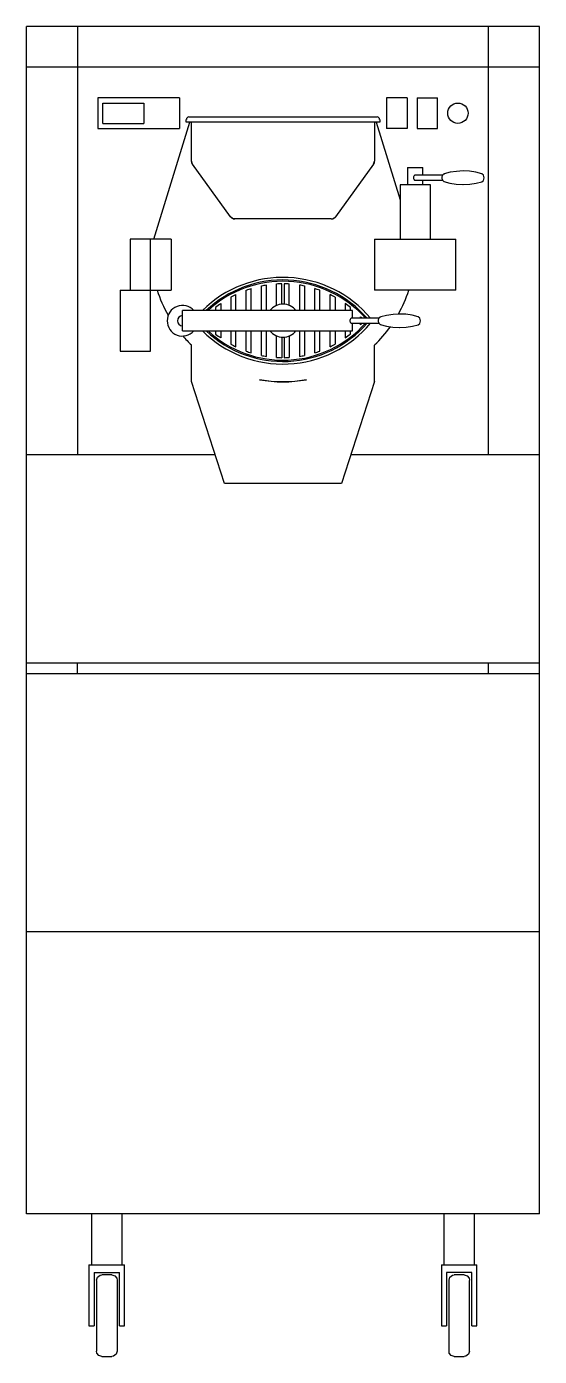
# Model space of a CAD drawing. Header units: centimetres. Extents: x 851 to 915, y 357 to 523.
import ezdxf

# ---------------------------------------------------------------- set-up
doc = ezdxf.new("R2010")
doc.units = ezdxf.units.CM
doc.header["$LTSCALE"] = 25

msp = doc.modelspace()

# ---------------------------------------------------------------- linework, layer by layer
for p, q in [((850.88, 374.76), (850.88, 522.76)), ((914.88, 522.76), (850.88, 522.76)), ((857.25, 522.76), (857.25, 469.42)), ((908.52, 469.42), (908.52, 522.76)), ((914.88, 374.76), (914.88, 522.76)), ((914.88, 517.68), (850.88, 517.68)), ((869.95, 513.87), (859.79, 513.87)), ((859.79, 513.87), (859.79, 510.06)), ((860.42, 513.23), (865.5, 513.23)), ((860.42, 510.69), (860.42, 513.23)), ((865.5, 513.23), (865.5, 510.69)), ((869.95, 513.87), (869.95, 510.06)), ((898.36, 513.87), (895.82, 513.87)), ((895.82, 513.87), (895.82, 510.06)), ((898.36, 513.87), (898.36, 510.06)), ((899.63, 513.87), (899.63, 510.06)), ((899.63, 513.87), (902.17, 513.87)), ((902.17, 510.06), (902.17, 513.87)), ((860.42, 510.69), (865.5, 510.69)), ((866.77, 496.25), (871.26, 510.85)), ((870.82, 510.85), (870.82, 511.17)), ((894.95, 510.85), (870.82, 510.85)), ((871.14, 511.49), (894.63, 511.49)), ((871.45, 505.98), (871.45, 510.85)), ((894.31, 510.85), (894.31, 505.98)), ((894.51, 510.85), (897.49, 501.17)), ((894.95, 511.17), (894.95, 510.85)), ((859.79, 510.06), (869.95, 510.06)), ((898.36, 510.06), (895.82, 510.06)), ((899.63, 510.06), (902.17, 510.06)), ((871.58, 505.6), (871.45, 505.98)), ((894.19, 505.6), (894.31, 505.98)), ((876.34, 499.05), (871.58, 505.6)), ((894.19, 505.6), (889.42, 499.05)), ((898.44, 505.17), (898.44, 503.04)), ((898.44, 505.17), (900.35, 505.17)), ((902.8, 504.23), (899.39, 504.23)), ((900.35, 504.23), (900.35, 505.17)), ((903.01, 504.39), (902.97, 504.38)), ((903.76, 504.59), (903.01, 504.39)), ((904.55, 504.71), (903.76, 504.59)), ((905.37, 504.76), (904.55, 504.71)), ((906.14, 504.72), (905.37, 504.76)), ((906.94, 504.6), (906.14, 504.72)), ((907.69, 504.41), (906.94, 504.6)), ((907.71, 504.4), (907.69, 504.41)), ((907.91, 504.22), (907.71, 504.4)), ((907.99, 503.91), (907.91, 504.22)), ((901.3, 503.04), (897.49, 503.04)), ((897.49, 503.04), (897.49, 496.25)), ((899.39, 503.6), (902.8, 503.6)), ((900.35, 503.04), (900.35, 503.6)), ((901.3, 496.25), (901.3, 503.04)), ((902.97, 503.45), (903.72, 503.25)), ((903.72, 503.25), (904.51, 503.12)), ((904.51, 503.12), (905.32, 503.08)), ((905.32, 503.08), (905.37, 503.08)), ((905.37, 503.08), (906.19, 503.12)), ((906.19, 503.12), (906.99, 503.24)), ((906.99, 503.24), (907.69, 503.42)), ((907.69, 503.42), (907.9, 503.59)), ((907.9, 503.59), (907.99, 503.91)), ((888.91, 498.79), (876.86, 498.79)), ((863.83, 496.25), (863.83, 489.9)), ((868.91, 496.25), (863.83, 496.25)), ((866.37, 482.28), (866.37, 496.25)), ((868.91, 496.25), (868.91, 489.9)), ((894.31, 496.25), (894.31, 489.88)), ((894.31, 496.25), (904.47, 496.25)), ((904.47, 489.88), (904.47, 496.25)), ((862.56, 489.9), (862.56, 482.28)), ((862.56, 489.9), (868.91, 489.9)), ((877.01, 487.36), (877.01, 489.34)), ((878.28, 487.36), (878.28, 489.88)), ((878.92, 487.36), (878.92, 490.09)), ((880.19, 487.36), (880.19, 490.42)), ((880.82, 487.36), (880.82, 490.53)), ((882.09, 487.99), (882.09, 490.67)), ((882.73, 488.14), (882.73, 490.69)), ((883.04, 490.69), (883.04, 488.14)), ((883.67, 487.99), (883.67, 490.67)), ((884.95, 490.53), (884.95, 487.36)), ((885.58, 490.42), (885.58, 487.36)), ((886.85, 487.36), (886.85, 490.09)), ((887.49, 487.36), (887.49, 489.88)), ((888.76, 487.36), (888.76, 489.34)), ((904.47, 489.88), (894.31, 489.88)), ((874.47, 487.74), (874.47, 487.36)), ((875.11, 488.22), (875.11, 487.36)), ((876.38, 489.01), (876.38, 487.36)), ((889.39, 489.02), (889.39, 487.36)), ((890.66, 488.22), (890.66, 487.36)), ((891.3, 487.36), (891.3, 487.74)), ((891.56, 487.36), (870.34, 487.36)), ((870.34, 484.82), (870.34, 487.36)), ((894.86, 486.4), (891.46, 486.4)), ((891.46, 485.77), (894.86, 485.77)), ((891.56, 486.4), (891.56, 487.36)), ((891.56, 484.82), (891.56, 485.77)), ((892.57, 486.4), (892.57, 486.59)), ((892.57, 485.58), (892.57, 485.77)), ((895.08, 486.56), (895.03, 486.55)), ((895.82, 486.76), (895.08, 486.56)), ((896.62, 486.88), (895.82, 486.76)), ((897.43, 486.92), (896.62, 486.88)), ((898.2, 486.89), (897.43, 486.92)), ((899, 486.77), (898.2, 486.89)), ((899.75, 486.58), (899, 486.77)), ((899.77, 486.57), (899.75, 486.58)), ((899.75, 485.59), (899.96, 485.76)), ((899.97, 486.39), (899.77, 486.57)), ((899.96, 485.76), (900.05, 486.07)), ((900.05, 486.07), (899.97, 486.39)), ((870.34, 484.82), (891.56, 484.82)), ((874.47, 484.82), (874.47, 484.43)), ((875.11, 484.82), (875.11, 483.95)), ((876.38, 484.82), (876.38, 483.15)), ((877.01, 482.83), (877.01, 484.82)), ((878.28, 482.29), (878.28, 484.82)), ((878.92, 482.08), (878.92, 484.82)), ((880.19, 481.75), (880.19, 484.82)), ((880.82, 481.64), (880.82, 484.82)), ((882.09, 481.5), (882.09, 484.18)), ((883.67, 484.18), (883.67, 481.5)), ((884.95, 484.82), (884.95, 481.64)), ((885.58, 484.82), (885.58, 481.75)), ((886.85, 482.08), (886.85, 484.82)), ((887.49, 482.29), (887.49, 484.82)), ((888.76, 482.83), (888.76, 484.82)), ((889.39, 484.82), (889.39, 483.15)), ((890.66, 484.82), (890.66, 483.95)), ((891.3, 484.43), (891.3, 484.82)), ((895.03, 485.62), (895.78, 485.42)), ((895.78, 485.42), (896.57, 485.29)), ((896.57, 485.29), (897.38, 485.24)), ((897.38, 485.24), (897.43, 485.24)), ((897.43, 485.24), (898.25, 485.29)), ((898.25, 485.29), (899.05, 485.41)), ((899.05, 485.41), (899.75, 485.59)), ((871.45, 478.5), (871.45, 483.06)), ((882.73, 484.03), (882.73, 481.48)), ((883.04, 484.03), (883.04, 481.48)), ((894.31, 478.5), (894.31, 483.06)), ((862.56, 482.28), (866.37, 482.28)), ((875.59, 465.78), (871.45, 478.5)), ((894.31, 478.5), (890.18, 465.78)), ((850.88, 469.42), (874.41, 469.42)), ((891.36, 469.42), (914.88, 469.42)), ((890.18, 465.78), (875.59, 465.78)), ((914.88, 443.38), (850.88, 443.38)), ((857.25, 442.11), (857.25, 443.38)), ((908.52, 442.11), (908.52, 443.38)), ((850.88, 442.11), (914.88, 442.11)), ((914.88, 409.89), (850.88, 409.89)), ((914.88, 374.76), (850.88, 374.76)), ((858.99, 374.76), (858.99, 368.41)), ((862.8, 368.41), (862.8, 374.76)), ((902.97, 374.76), (902.97, 368.41)), ((906.78, 368.41), (906.78, 374.76)), ((858.67, 368.41), (858.67, 360.79)), ((858.67, 368.41), (863.12, 368.41)), ((863.12, 360.79), (863.12, 368.41)), ((902.65, 368.41), (902.65, 360.79)), ((902.65, 368.41), (907.09, 368.41)), ((907.09, 360.79), (907.09, 368.41)), ((859.31, 367.45), (862.48, 367.45)), ((859.31, 367.45), (859.31, 360.79)), ((859.63, 366.5), (859.74, 366.87)), ((859.63, 366.43), (859.63, 357.61)), ((859.74, 366.87), (860.05, 367.1)), ((860.05, 367.1), (860.26, 367.14)), ((861.53, 367.14), (860.26, 367.14)), ((861.53, 367.14), (861.9, 367.02)), ((861.9, 367.02), (862.13, 366.72)), ((862.13, 366.72), (862.17, 366.5)), ((862.17, 366.43), (862.17, 357.61)), ((862.48, 360.79), (862.48, 367.45)), ((906.46, 367.45), (903.28, 367.45)), ((903.28, 367.45), (903.28, 360.79)), ((903.6, 366.5), (903.72, 366.87)), ((903.6, 357.61), (903.6, 366.43)), ((903.72, 366.87), (904.02, 367.1)), ((904.02, 367.1), (904.24, 367.14)), ((905.51, 367.14), (904.24, 367.14)), ((905.51, 367.14), (905.87, 367.02)), ((905.87, 367.02), (906.1, 366.72)), ((906.1, 366.72), (906.14, 366.5)), ((906.14, 357.61), (906.14, 366.43)), ((906.46, 360.79), (906.46, 367.45)), ((858.67, 360.79), (859.31, 360.79)), ((862.48, 360.79), (863.12, 360.79)), ((902.65, 360.79), (903.28, 360.79)), ((906.46, 360.79), (907.09, 360.79)), ((859.67, 357.4), (859.63, 357.61)), ((859.9, 357.09), (859.67, 357.4)), ((860.26, 356.98), (859.9, 357.09)), ((860.26, 356.98), (861.53, 356.98)), ((861.75, 357.01), (861.53, 356.98)), ((862.05, 357.25), (861.75, 357.01)), ((862.17, 357.61), (862.05, 357.25)), ((903.64, 357.4), (903.6, 357.61)), ((903.87, 357.09), (903.64, 357.4)), ((904.24, 356.98), (903.87, 357.09)), ((904.24, 356.98), (905.51, 356.98)), ((905.72, 357.01), (905.51, 356.98)), ((906.03, 357.25), (905.72, 357.01)), ((906.14, 357.61), (906.03, 357.25))]:
    msp.add_line(p, q)
at = {"flags": 128}
for points in [[(899.39, 504.23), (899.35, 504.23), (899.31, 504.21), (899.27, 504.18), (899.24, 504.14), (899.21, 504.09), (899.19, 504.04), (899.18, 503.98), (899.17, 503.92), (899.18, 503.85), (899.19, 503.8), (899.21, 503.74), (899.24, 503.69), (899.27, 503.65), (899.31, 503.62), (899.35, 503.61), (899.39, 503.6)], [(903.05, 504.39), (902.98, 504.38), (902.92, 504.36), (902.86, 504.31), (902.81, 504.25), (902.77, 504.18), (902.74, 504.1), (902.72, 504.01), (902.71, 503.92), (902.72, 503.82), (902.74, 503.73), (902.77, 503.65), (902.81, 503.58), (902.86, 503.52), (902.92, 503.48), (902.98, 503.45), (903.05, 503.44)], [(888.91, 498.79), (889.2, 498.85), (889.42, 499.05)], [(891.46, 486.4), (891.41, 486.39), (891.37, 486.38), (891.33, 486.35), (891.3, 486.31), (891.27, 486.26), (891.25, 486.21), (891.24, 486.15), (891.23, 486.08), (891.24, 486.02), (891.25, 485.96), (891.27, 485.91), (891.3, 485.86), (891.33, 485.82), (891.37, 485.79), (891.41, 485.77), (891.46, 485.77)], [(895.11, 486.56), (895.04, 486.55), (894.98, 486.52), (894.92, 486.48), (894.87, 486.42), (894.83, 486.35), (894.8, 486.27), (894.78, 486.18), (894.77, 486.08), (894.78, 485.99), (894.8, 485.9), (894.83, 485.82), (894.87, 485.75), (894.92, 485.69), (894.98, 485.64), (895.04, 485.62), (895.11, 485.61)]]:
    msp.add_lwpolyline(points, dxfattribs=at)
at = {"extrusion": (0, 0, -1), "flags": 128}
for points in [[(-876.86, 498.79), (-876.57, 498.85), (-876.34, 499.05)], [(-885.82, 478.73), (-884.36, 478.53), (-882.88, 478.47), (-881.41, 478.53), (-879.95, 478.73)]]:
    msp.add_lwpolyline(points, dxfattribs=at)
msp.add_circle((904.71, 511.96), 1.27)
for centre, radius, start, end in [((871.14, 511.17), 0.318, 90, 180), ((894.63, 511.17), 0.317, 0, 90), ((872.09, 505.98), 0.635, 180, 216.0274), ((893.68, 505.98), 0.635, 323.9726, 0), ((876.86, 499.42), 0.635, 216.0274, 270), ((888.91, 499.42), 0.635, 270, 323.9726), ((882.88, 477.2), 14.29, 40.1129, 134.6746), ((882.88, 477.2), 13.97, 41.219, 133.3418), ((882.88, 477.2), 13.81, 41.7985, 132.6393), ((882.88, 494.98), 16.51, 197.9202, 209.803), ((882.89, 477.19), 13.49, 115.8078, 118.843), ((882.89, 477.19), 13.49, 107.1086, 109.9525), ((882.89, 477.19), 13.49, 98.8016, 101.5411), ((882.88, 477.2), 13.49, 90.6708, 93.3692), ((882.88, 477.2), 13.49, 86.6372, 89.3226), ((882.88, 477.2), 13.49, 78.463, 81.2025), ((882.88, 477.2), 13.49, 70.0514, 72.8954), ((882.88, 477.2), 13.49, 61.1608, 64.196), ((882.88, 494.98), 16.51, 330.7886, 342.0206), ((870.34, 486.09), 1.91, 41.8103, 318.1897), ((882.89, 477.19), 13.49, 125.2065, 128.5782), ((882.88, 486.09), 2.06, 37.9799, 142.0201), ((882.88, 477.2), 13.49, 51.4257, 54.7973), ((870.34, 486.09), 0.635, 90, 270), ((882.88, 494.98), 14.29, 225.3254, 319.881), ((882.88, 494.98), 13.97, 226.6582, 318.7747), ((882.88, 494.98), 13.81, 227.3607, 318.1951), ((882.88, 477.2), 13.49, 43.0154, 44.1394), ((882.88, 494.98), 13.49, 315.8606, 316.9778), ((882.88, 494.98), 16.51, 220.8285, 226.1869), ((882.88, 494.97), 13.49, 231.4275, 234.7992), ((882.88, 486.09), 2.06, 217.9799, 322.0201), ((882.88, 494.98), 13.49, 305.2027, 308.5743), ((882.88, 494.98), 16.51, 313.8131, 324.2829), ((882.88, 494.97), 13.49, 241.1629, 244.1982), ((882.88, 494.98), 13.49, 295.804, 298.8392), ((882.88, 494.97), 13.49, 250.0538, 252.8979), ((882.88, 494.97), 13.49, 258.4658, 261.2054), ((882.88, 494.97), 13.49, 266.6308, 269.3292), ((882.88, 494.97), 13.49, 270.6774, 273.3628), ((882.88, 494.98), 13.49, 278.7975, 281.537), ((882.88, 494.98), 13.49, 287.1046, 289.9486), ((882.88, 494.98), 16.51, 259.759, 280.241)]:
    msp.add_arc(centre, radius, start, end)

doc.saveas('drawing.dxf')
